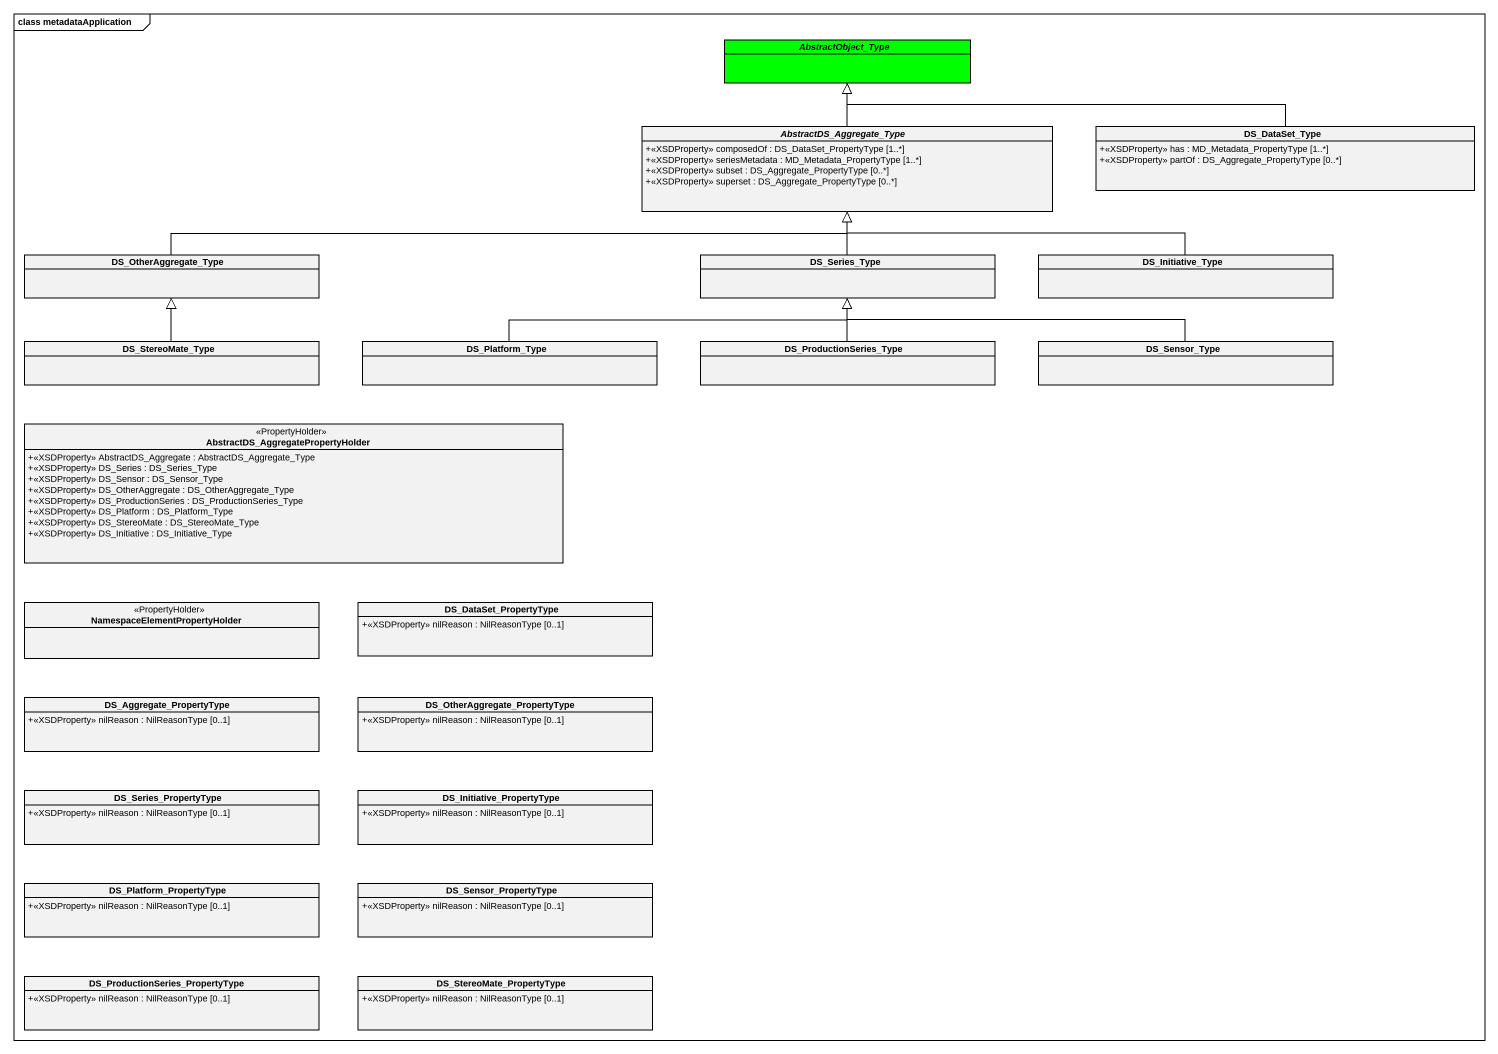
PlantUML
@startuml
mainframe class metadataApplication
hide circle
hide empty members
skinparam classAttributeIconSize 0
abstract class AbstractObject_Type #00FF00
abstract class AbstractDS_Aggregate_Type {
  +<<XSDProperty>> composedOf : DS_DataSet_PropertyType [1..*]
  +<<XSDProperty>> seriesMetadata : MD_Metadata_PropertyType [1..*]
  +<<XSDProperty>> subset : DS_Aggregate_PropertyType [0..*]
  +<<XSDProperty>> superset : DS_Aggregate_PropertyType [0..*]
}
class DS_DataSet_Type {
  +<<XSDProperty>> has : MD_Metadata_PropertyType [1..*]
  +<<XSDProperty>> partOf : DS_Aggregate_PropertyType [0..*]
}
class DS_OtherAggregate_Type
class DS_Series_Type
class DS_Initiative_Type
class DS_StereoMate_Type
class DS_Platform_Type
class DS_ProductionSeries_Type
class DS_Sensor_Type
class "AbstractDS_AggregatePropertyHolder" as AbstractDS <<PropertyHolder>> {
  +<<XSDProperty>> AbstractDS_Aggregate : AbstractDS_Aggregate_Type
  +<<XSDProperty>> DS_Series : DS_Series_Type
  +<<XSDProperty>> DS_Sensor : DS_Sensor_Type
  +<<XSDProperty>> DS_OtherAggregate : DS_OtherAggregate_Type
  +<<XSDProperty>> DS_ProductionSeries : DS_ProductionSeries_Type
  +<<XSDProperty>> DS_Platform : DS_Platform_Type
  +<<XSDProperty>> DS_StereoMate : DS_StereoMate_Type
  +<<XSDProperty>> DS_Initiative : DS_Initiative_Type
}
class "NamespaceElementPropertyHolder" as NamespaceElementPropertyHold <<PropertyHolder>>
class DS_DataSet_PropertyType {
  +<<XSDProperty>> nilReason : NilReasonType [0..1]
}
class DS_Aggregate_PropertyType {
  +<<XSDProperty>> nilReason : NilReasonType [0..1]
}
class "DS_OtherAggregate_PropertyType" as DS_OtherAggregate {
  +<<XSDProperty>> nilReason : NilReasonType [0..1]
}
class DS_Series_PropertyType {
  +<<XSDProperty>> nilReason : NilReasonType [0..1]
}
class DS_Initiative_PropertyType {
  +<<XSDProperty>> nilReason : NilReasonType [0..1]
}
class DS_Platform_PropertyType {
  +<<XSDProperty>> nilReason : NilReasonType [0..1]
}
class DS_Sensor_PropertyType {
  +<<XSDProperty>> nilReason : NilReasonType [0..1]
}
class "DS_ProductionSeries_PropertyType" as DS_ProductionSeries {
  +<<XSDProperty>> nilReason : NilReasonType [0..1]
}
class DS_StereoMate_PropertyType {
  +<<XSDProperty>> nilReason : NilReasonType [0..1]
}
AbstractDS_Aggregate_Type -up-|> AbstractObject_Type
DS_DataSet_Type -left-|> AbstractObject_Type
DS_OtherAggregate_Type -right-|> AbstractDS_Aggregate_Type
DS_Series_Type -up-|> AbstractDS_Aggregate_Type
DS_Initiative_Type -left-|> AbstractDS_Aggregate_Type
DS_StereoMate_Type -up-|> DS_OtherAggregate_Type
DS_Platform_Type -right-|> DS_Series_Type
DS_ProductionSeries_Type -up-|> DS_Series_Type
DS_Sensor_Type -left-|> DS_Series_Type
@enduml
